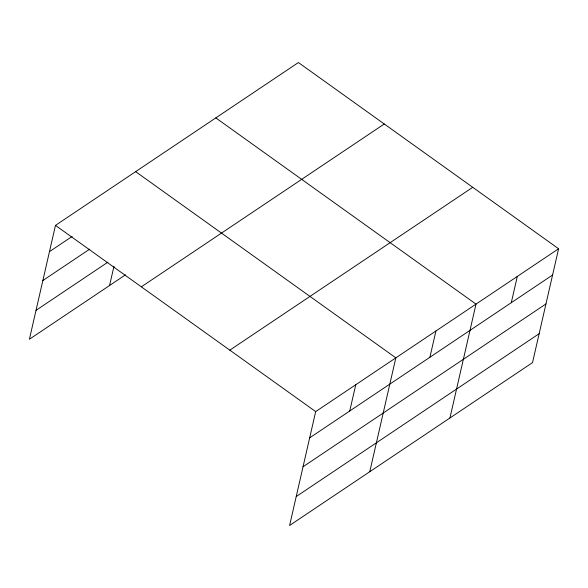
<?xml version="1.0" encoding="UTF-8"?>
<svg xmlns="http://www.w3.org/2000/svg" width="588" height="588" viewBox="0 0 588 588"><rect width="100%" height="100%" fill="white"/><g stroke="black" fill="none" stroke-linecap="round" stroke-linejoin="round"><path stroke-width="0.88" d="M558.6 248.753L315.675 411.6L289.597 525.466L532.522 362.62L558.6 248.753L298.403 62.534L55.478 225.38L29.4 339.247L125.45 274.861M109.566 285.511L113.976 266.232M349.742 410.99L355.762 384.728M369.764 471.723L395.842 357.864L135.644 171.645M429.909 357.247L435.921 330.993M449.93 417.987L476.008 304.121L215.811 117.901M511.288 302.695L517.3 276.434M49.465 251.642L72.155 236.435M42.843 280.549L89.729 249.121M36.022 310.339L107.869 262.174M141.34 286.834L384.265 123.987M229.812 350.147L472.737 187.3M309.663 437.862L552.588 275.008M303.041 466.769L545.965 303.923M296.22 496.559L539.145 333.705M55.478 225.38L315.675 411.6"/></g></svg>
